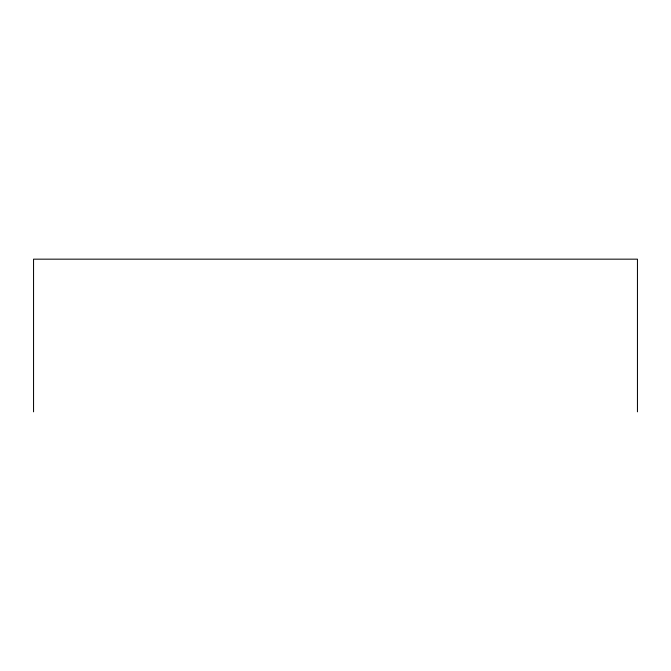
<?xml version="1.0" encoding="UTF-8"?>
<svg xmlns="http://www.w3.org/2000/svg" width="671" height="671" viewBox="0 0 671 671"><rect width="100%" height="100%" fill="white"/><g stroke="black" fill="none" stroke-linecap="round" stroke-linejoin="round"><path stroke-width="1.01" d="M637.45 411.835L637.45 259.165L33.55 259.165L33.55 411.835"/></g></svg>
